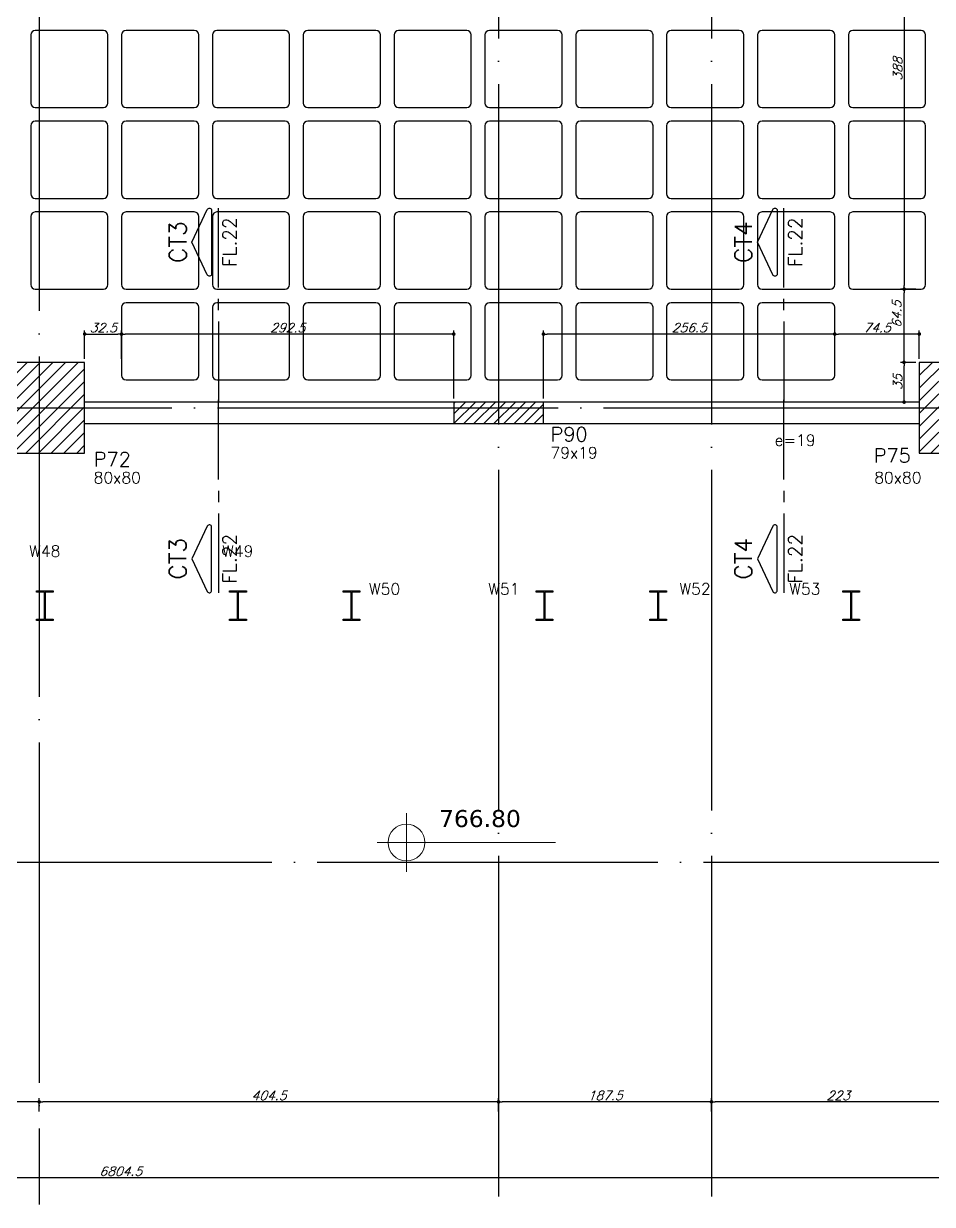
# Model space of a CAD drawing. Extents: x -4172 to 5482, y -2094 to 2406.
# Drawn here: x -223 to 577, y -1187 to -146 of the extents above; entities that cross this region are included whole.
import ezdxf
from ezdxf.enums import TextEntityAlignment as Align

# ---------------------------------------------------------------- set-up
doc = ezdxf.new("R2010")
doc.units = 0
doc.header["$LTSCALE"] = 50
doc.header["$MEASUREMENT"] = 0
doc.linetypes.add('EIXO', pattern=[6.8, 6, -0.4, 0, -0.4])
doc.layers.get('0').update_dxf_attribs({"linetype": 'CONTINUOUS'})
doc.layers.get('DEFPOINTS').update_dxf_attribs({"linetype": 'CONTINUOUS'})
for name, color, linetype in [('251', 5, 'CONTINUOUS'), ('F-CORTE-INDICAÇÃO', 4, 'CONTINUOUS'), ('F-COTAS', 106, 'CONTINUOUS'), ('F-CUBETA', 1, 'CONTINUOUS'), ('F-EIXO', 12, 'EIXO'), ('F-PARC-DIM', 2, 'CONTINUOUS'), ('F-PERFIL - W310x52', 4, 'CONTINUOUS'), ('F-PERFIL- W250x38.5', 4, 'CONTINUOUS'), ('F-PILARES-DIM', 172, 'CONTINUOUS'), ('F-PILARES-HACH', 174, 'CONTINUOUS'), ('F-PILARES-NOME', 170, 'CONTINUOUS'), ('F-PILARES-S', 170, 'CONTINUOUS'), ('F-TEXTO', 6, 'CONTINUOUS'), ('F-VIGAS', 3, 'CONTINUOUS')]:
    doc.layers.add(name, color=color, linetype=linetype)
doc.layers.add('A-ANNO-NOTE', color=253, linetype='CONTINUOUS', lineweight=9)
doc.styles.add('CP-TEXT-INCL', font='romans.shx', dxfattribs={"oblique": 20})
doc.styles.add('MCP', font='romans.shx')
doc.styles.add('ROMANS', font='romans.shx')
doc.styles.get("Standard").update_dxf_attribs({"font": 'ROMANS.SHX'})
doc.styles.add('Verdana_3', font='verdana.ttf', dxfattribs={"height": 20})
doc.dimstyles.new('CP-COTAS-50', dxfattribs={"dimscale": 0.64, "dimtxt": 12.5, "dimasz": 5, "dimexe": 5, "dimexo": 5, "dimgap": 2.5, "dimtad": 1, "dimdec": 1, "dimdsep": 46, "dimtxsty": 'CP-TEXT-INCL', "dimblk1": 'DOT', "dimblk2": 'DOT', "dimsah": 1, "dimcen": 9, "dimclrd": 256, "dimclre": 256, "dimclrt": 256, "dimadec": 0, "dimazin": 0, "dimtfac": 1, "dimtdec": 1, "dimtmove": 2, "dimatfit": 3, "dimldrblk": 'DOT', "dimfxl": 0, "dimtolj": 1, "dimarcsym": 0})
pattern_1 = [(45, (0, 0), (-5.61266, 5.61266), [])]

# ---------------------------------------------------------------- blocks, each defined once
blk = doc.blocks.new('_VAONER063650636500869008690')
at = {"layer": '251', "color": 1}
for p, q in [((30, 34), (-30, 34)), ((-34, 30), (-34, -30)), ((34, -30), (34, 30)), ((-30, -34), (30, -34))]:
    blk.add_line(p, q, dxfattribs=at)
for centre, start, end in [((-30, 30), 90, 180), ((30, 30), 0, 90), ((-30, -30), 180, 270), ((30, -30), 270, 0)]:
    blk.add_arc(centre, 4, start, end, dxfattribs=at)
blk = doc.blocks.new('*U4')
at = {"layer": 'F-EIXO'}
blk.add_line((0, 0), (7197, 0), dxfattribs=at)
at = {"layer": 'F-TEXTO', "style": 'ROMANS'}
blk.add_attdef('EIXO', text='', height=17.5, dxfattribs=at).set_placement((-28.2072, 0), align=Align.MIDDLE_CENTER)
blk = doc.blocks.new('*U5')
at = {"layer": 'F-EIXO'}
blk.add_line((0, 0), (7285, 0), dxfattribs=at)
at = {"layer": 'F-TEXTO', "style": 'ROMANS'}
blk.add_attdef('EIXO', text='', height=17.5, dxfattribs=at).set_placement((-28.2072, 0), align=Align.MIDDLE_CENTER)
blk = doc.blocks.new('*U40')
at = {"layer": 'F-EIXO'}
blk.add_line((0, 0), (0, -3027.9), dxfattribs=at)
at = {"layer": 'F-TEXTO', "style": 'ROMANS'}
blk.add_attdef('EIXO', text='', height=17.5, rotation=360, dxfattribs=at).set_placement((0, 28.2), align=Align.MIDDLE_CENTER)
blk = doc.blocks.new('*U11')
at = {"layer": 'F-EIXO'}
blk.add_line((0, 0), (0, -3127.9), dxfattribs=at)
at = {"layer": 'F-TEXTO', "style": 'ROMANS'}
blk.add_attdef('EIXO', text='', height=17.5, rotation=360, dxfattribs=at).set_placement((0, 28.2), align=Align.MIDDLE_CENTER)
blk = doc.blocks.new('_DOT')
at = {"color": 0, "linetype": 'ByBlock'}
blk.add_line((-0.5, 0), (-1, 0), dxfattribs=at)
at = {"color": 0, "linetype": 'ByBlock', "const_width": 0.5}
blk.add_lwpolyline([(-0.25, 0, 1), (0.25, 0, 1)], format="xyb", close=True, dxfattribs=at)
blk = doc.blocks.new('*D46')
at = {"layer": 'DEFPOINTS', "color": 0, "linetype": 'Continuous', "transparency": 16777216}
for p in [(-3540, -934.5), (3264.5, -934.5), (3264.5, -1162.9)]:
    blk.add_point(p, dxfattribs=at)
at = {"layer": 'F-COTAS', "linetype": 'Continuous', "lineweight": -2, "transparency": 16777216}
for p, q in [((-3540, -937.7), (-3540, -1166.1)), ((3264.5, -937.7), (3264.5, -1166.1)), ((-3536.8, -1162.9), (3261.3, -1162.9))]:
    blk.add_line(p, q, dxfattribs=at)
at = {"layer": 'F-COTAS', "linetype": 'Continuous', "lineweight": -2, "transparency": 16777216, "xscale": 3.2, "yscale": 3.2, "zscale": 3.2, "rotation": 180}
blk.add_blockref('_DOT', (-3540, -1162.9), dxfattribs=at)
at = {"layer": 'F-COTAS', "linetype": 'Continuous', "lineweight": -2, "transparency": 16777216, "xscale": 3.2, "yscale": 3.2, "zscale": 3.2}
blk.add_blockref('_DOT', (3264.5, -1162.9), dxfattribs=at)
at = {"layer": 'F-COTAS', "linetype": 'Continuous', "transparency": 16777216, "insert": (-137.8, -1157.3), "char_height": 8, "attachment_point": 5, "style": 'CP-TEXT-INCL'}
blk.add_mtext('\\A1;6804.5', dxfattribs=at)
blk = doc.blocks.new('*D57')
at = {"layer": 'DEFPOINTS', "color": 0, "linetype": 'Continuous', "transparency": 16777216}
for p in [(382.5, -1096.2), (382.5, -1107.8), (605.5, -1107.8)]:
    blk.add_point(p, dxfattribs=at)
at = {"layer": 'F-COTAS', "linetype": 'Continuous', "lineweight": -2, "transparency": 16777216}
for p, q in [((382.5, -1104.6), (382.5, -1093)), ((602.3, -1096.2), (385.7, -1096.2)), ((605.5, -1104.6), (605.5, -1093))]:
    blk.add_line(p, q, dxfattribs=at)
at = {"layer": 'F-COTAS', "linetype": 'Continuous', "lineweight": -2, "transparency": 16777216, "xscale": 3.2, "yscale": 3.2, "zscale": 3.2, "rotation": 180}
blk.add_blockref('_DOT', (382.5, -1096.2), dxfattribs=at)
at = {"layer": 'F-COTAS', "linetype": 'Continuous', "lineweight": -2, "transparency": 16777216, "xscale": 3.2, "yscale": 3.2, "zscale": 3.2}
blk.add_blockref('_DOT', (605.5, -1096.2), dxfattribs=at)
at = {"layer": 'F-COTAS', "linetype": 'Continuous', "transparency": 16777216, "insert": (494, -1090.6), "char_height": 8, "attachment_point": 5, "style": 'CP-TEXT-INCL'}
blk.add_mtext('\\A1;223', dxfattribs=at)
blk = doc.blocks.new('*D58')
at = {"layer": 'DEFPOINTS', "color": 0, "linetype": 'Continuous', "transparency": 16777216}
for p in [(195, -1096.2), (195, -1107.8), (382.5, -1107.8)]:
    blk.add_point(p, dxfattribs=at)
at = {"layer": 'F-COTAS', "linetype": 'Continuous', "lineweight": -2, "transparency": 16777216}
for p, q in [((195, -1104.6), (195, -1093)), ((379.3, -1096.2), (198.2, -1096.2)), ((382.5, -1104.6), (382.5, -1093))]:
    blk.add_line(p, q, dxfattribs=at)
at = {"layer": 'F-COTAS', "linetype": 'Continuous', "lineweight": -2, "transparency": 16777216, "xscale": 3.2, "yscale": 3.2, "zscale": 3.2, "rotation": 180}
blk.add_blockref('_DOT', (195, -1096.2), dxfattribs=at)
at = {"layer": 'F-COTAS', "linetype": 'Continuous', "lineweight": -2, "transparency": 16777216, "xscale": 3.2, "yscale": 3.2, "zscale": 3.2}
blk.add_blockref('_DOT', (382.5, -1096.2), dxfattribs=at)
at = {"layer": 'F-COTAS', "linetype": 'Continuous', "transparency": 16777216, "insert": (288.7, -1090.6), "char_height": 8, "attachment_point": 5, "style": 'CP-TEXT-INCL'}
blk.add_mtext('\\A1;187.5', dxfattribs=at)
blk = doc.blocks.new('*D59')
at = {"layer": 'DEFPOINTS', "color": 0, "linetype": 'Continuous', "transparency": 16777216}
for p in [(-209.5, -1096.2), (-209.5, -1107.8), (195, -1107.8)]:
    blk.add_point(p, dxfattribs=at)
at = {"layer": 'F-COTAS', "linetype": 'Continuous', "lineweight": -2, "transparency": 16777216}
for p, q in [((-209.5, -1104.6), (-209.5, -1093)), ((191.8, -1096.2), (-206.3, -1096.2)), ((195, -1104.6), (195, -1093))]:
    blk.add_line(p, q, dxfattribs=at)
at = {"layer": 'F-COTAS', "linetype": 'Continuous', "lineweight": -2, "transparency": 16777216, "xscale": 3.2, "yscale": 3.2, "zscale": 3.2, "rotation": 180}
blk.add_blockref('_DOT', (-209.5, -1096.2), dxfattribs=at)
at = {"layer": 'F-COTAS', "linetype": 'Continuous', "lineweight": -2, "transparency": 16777216, "xscale": 3.2, "yscale": 3.2, "zscale": 3.2}
blk.add_blockref('_DOT', (195, -1096.2), dxfattribs=at)
at = {"layer": 'F-COTAS', "linetype": 'Continuous', "transparency": 16777216, "insert": (-7.3, -1090.6), "char_height": 8, "attachment_point": 5, "style": 'CP-TEXT-INCL'}
blk.add_mtext('\\A1;404.5', dxfattribs=at)
blk = doc.blocks.new('*D60')
at = {"layer": 'DEFPOINTS', "color": 0, "linetype": 'Continuous', "transparency": 16777216}
for p in [(-318.5, -1096.2), (-318.5, -1107.8), (-209.5, -1107.8)]:
    blk.add_point(p, dxfattribs=at)
at = {"layer": 'F-COTAS', "linetype": 'Continuous', "lineweight": -2, "transparency": 16777216}
for p, q in [((-318.5, -1104.6), (-318.5, -1093)), ((-212.7, -1096.2), (-315.3, -1096.2)), ((-209.5, -1104.6), (-209.5, -1093))]:
    blk.add_line(p, q, dxfattribs=at)
at = {"layer": 'F-COTAS', "linetype": 'Continuous', "lineweight": -2, "transparency": 16777216, "xscale": 3.2, "yscale": 3.2, "zscale": 3.2, "rotation": 180}
blk.add_blockref('_DOT', (-318.5, -1096.2), dxfattribs=at)
at = {"layer": 'F-COTAS', "linetype": 'Continuous', "lineweight": -2, "transparency": 16777216, "xscale": 3.2, "yscale": 3.2, "zscale": 3.2}
blk.add_blockref('_DOT', (-209.5, -1096.2), dxfattribs=at)
at = {"layer": 'F-COTAS', "linetype": 'Continuous', "transparency": 16777216, "insert": (-264, -1090.6), "char_height": 8, "attachment_point": 5, "style": 'CP-TEXT-INCL'}
blk.add_mtext('\\A1;109', dxfattribs=at)
blk = doc.blocks.new('*D308')
at = {"layer": 'DEFPOINTS', "color": 0, "linetype": 'Continuous', "transparency": 16777216}
for p in [(491, -419.6), (491, -444.5), (565.5, -444.5)]:
    blk.add_point(p, dxfattribs=at)
at = {"layer": 'F-COTAS', "linetype": 'Continuous', "lineweight": -2, "transparency": 16777216}
for p, q in [((491, -441.3), (491, -416.4)), ((562.3, -419.6), (494.2, -419.6)), ((565.5, -441.3), (565.5, -416.4))]:
    blk.add_line(p, q, dxfattribs=at)
at = {"layer": 'F-COTAS', "linetype": 'Continuous', "lineweight": -2, "transparency": 16777216, "xscale": 3.2, "yscale": 3.2, "zscale": 3.2, "rotation": 180}
blk.add_blockref('_DOT', (491, -419.6), dxfattribs=at)
at = {"layer": 'F-COTAS', "linetype": 'Continuous', "lineweight": -2, "transparency": 16777216, "xscale": 3.2, "yscale": 3.2, "zscale": 3.2}
blk.add_blockref('_DOT', (565.5, -419.6), dxfattribs=at)
at = {"layer": 'F-COTAS', "linetype": 'Continuous', "transparency": 16777216, "insert": (528.2, -414), "char_height": 8, "attachment_point": 5, "style": 'CP-TEXT-INCL'}
blk.add_mtext('\\A1;74.5', dxfattribs=at)
blk = doc.blocks.new('*D309')
at = {"layer": 'DEFPOINTS', "color": 0, "linetype": 'Continuous', "transparency": 16777216}
for p in [(234.5, -419.6), (491, -441.8), (234.5, -479.5)]:
    blk.add_point(p, dxfattribs=at)
at = {"layer": 'F-COTAS', "linetype": 'Continuous', "lineweight": -2, "transparency": 16777216}
for p, q in [((234.5, -476.3), (234.5, -416.4)), ((487.8, -419.6), (237.7, -419.6)), ((491, -438.6), (491, -416.4))]:
    blk.add_line(p, q, dxfattribs=at)
at = {"layer": 'F-COTAS', "linetype": 'Continuous', "lineweight": -2, "transparency": 16777216, "xscale": 3.2, "yscale": 3.2, "zscale": 3.2, "rotation": 180}
blk.add_blockref('_DOT', (234.5, -419.6), dxfattribs=at)
at = {"layer": 'F-COTAS', "linetype": 'Continuous', "lineweight": -2, "transparency": 16777216, "xscale": 3.2, "yscale": 3.2, "zscale": 3.2}
blk.add_blockref('_DOT', (491, -419.6), dxfattribs=at)
at = {"layer": 'F-COTAS', "linetype": 'Continuous', "transparency": 16777216, "insert": (362.8, -414), "char_height": 8, "attachment_point": 5, "style": 'CP-TEXT-INCL'}
blk.add_mtext('\\A1;256.5', dxfattribs=at)
blk = doc.blocks.new('*D310')
at = {"layer": 'DEFPOINTS', "color": 0, "linetype": 'Continuous', "transparency": 16777216}
for p in [(-137, -419.6), (-137, -439.1), (155.5, -479.5)]:
    blk.add_point(p, dxfattribs=at)
at = {"layer": 'F-COTAS', "linetype": 'Continuous', "lineweight": -2, "transparency": 16777216}
for p, q in [((-137, -435.9), (-137, -416.4)), ((152.3, -419.6), (-133.8, -419.6)), ((155.5, -476.3), (155.5, -416.4))]:
    blk.add_line(p, q, dxfattribs=at)
at = {"layer": 'F-COTAS', "linetype": 'Continuous', "lineweight": -2, "transparency": 16777216, "xscale": 3.2, "yscale": 3.2, "zscale": 3.2, "rotation": 180}
blk.add_blockref('_DOT', (-137, -419.6), dxfattribs=at)
at = {"layer": 'F-COTAS', "linetype": 'Continuous', "lineweight": -2, "transparency": 16777216, "xscale": 3.2, "yscale": 3.2, "zscale": 3.2}
blk.add_blockref('_DOT', (155.5, -419.6), dxfattribs=at)
at = {"layer": 'F-COTAS', "linetype": 'Continuous', "transparency": 16777216, "insert": (9.2, -414), "char_height": 8, "attachment_point": 5, "style": 'CP-TEXT-INCL'}
blk.add_mtext('\\A1;292.5', dxfattribs=at)
blk = doc.blocks.new('*D311')
at = {"layer": 'DEFPOINTS', "color": 0, "linetype": 'Continuous', "transparency": 16777216}
for p in [(-137, -419.6), (-169.5, -444.5), (-137, -444.5)]:
    blk.add_point(p, dxfattribs=at)
at = {"layer": 'F-COTAS', "linetype": 'Continuous', "lineweight": -2, "transparency": 16777216}
for p, q in [((-169.5, -441.3), (-169.5, -416.4)), ((-166.3, -419.6), (-140.2, -419.6)), ((-137, -441.3), (-137, -416.4))]:
    blk.add_line(p, q, dxfattribs=at)
at = {"layer": 'F-COTAS', "linetype": 'Continuous', "lineweight": -2, "transparency": 16777216, "xscale": 3.2, "yscale": 3.2, "zscale": 3.2, "rotation": 180}
blk.add_blockref('_DOT', (-169.5, -419.6), dxfattribs=at)
at = {"layer": 'F-COTAS', "linetype": 'Continuous', "lineweight": -2, "transparency": 16777216, "xscale": 3.2, "yscale": 3.2, "zscale": 3.2}
blk.add_blockref('_DOT', (-137, -419.6), dxfattribs=at)
at = {"layer": 'F-COTAS', "linetype": 'Continuous', "transparency": 16777216, "insert": (-153.2, -414), "char_height": 8, "attachment_point": 5, "style": 'CP-TEXT-INCL'}
blk.add_mtext('\\A1;32.5', dxfattribs=at)
blk = doc.blocks.new('*D356')
at = {"layer": 'DEFPOINTS', "color": 0, "linetype": 'Continuous', "transparency": 16777216}
for p in [(541.6, 8), (541.6, -380), (552.1, -380)]:
    blk.add_point(p, dxfattribs=at)
at = {"layer": 'F-COTAS', "linetype": 'Continuous', "lineweight": -2, "transparency": 16777216}
for p, q in [((544.8, 8), (555.3, 8)), ((552.1, 4.8), (552.1, -376.8)), ((544.8, -380), (555.3, -380))]:
    blk.add_line(p, q, dxfattribs=at)
at = {"layer": 'F-COTAS', "linetype": 'Continuous', "lineweight": -2, "transparency": 16777216, "xscale": 3.2, "yscale": 3.2, "zscale": 3.2}
for p, rotation in [((552.1, 8), 90), ((552.1, -380), 270)]:
    blk.add_blockref('_DOT', p, dxfattribs=dict(at, rotation=rotation))
at = {"layer": 'F-COTAS', "linetype": 'Continuous', "transparency": 16777216, "insert": (546.5, -186), "char_height": 8, "attachment_point": 5, "rotation": 90, "style": 'CP-TEXT-INCL'}
blk.add_mtext('\\A1;388', dxfattribs=at)
blk = doc.blocks.new('*D357')
at = {"layer": 'DEFPOINTS', "color": 0, "linetype": 'Continuous', "transparency": 16777216}
for p in [(552.1, -380), (565.5, -380), (565.5, -444.5)]:
    blk.add_point(p, dxfattribs=at)
at = {"layer": 'F-COTAS', "linetype": 'Continuous', "lineweight": -2, "transparency": 16777216}
for p, q in [((562.3, -380), (548.9, -380)), ((552.1, -441.3), (552.1, -383.2)), ((562.3, -444.5), (548.9, -444.5))]:
    blk.add_line(p, q, dxfattribs=at)
at = {"layer": 'F-COTAS', "linetype": 'Continuous', "lineweight": -2, "transparency": 16777216, "xscale": 3.2, "yscale": 3.2, "zscale": 3.2}
for p, rotation in [((552.1, -380), 90), ((552.1, -444.5), 270)]:
    blk.add_blockref('_DOT', p, dxfattribs=dict(at, rotation=rotation))
at = {"layer": 'F-COTAS', "linetype": 'Continuous', "transparency": 16777216, "insert": (545.6, -402.2), "char_height": 8, "attachment_point": 5, "rotation": 90, "style": 'CP-TEXT-INCL'}
blk.add_mtext('\\A1;64.5', dxfattribs=at)
blk = doc.blocks.new('*D470')
at = {"layer": 'DEFPOINTS', "color": 0, "linetype": 'Continuous', "transparency": 16777216}
for p in [(552.1, -444.5), (565.5, -444.5), (560.6, -479.5)]:
    blk.add_point(p, dxfattribs=at)
at = {"layer": 'F-COTAS', "linetype": 'Continuous', "lineweight": -2, "transparency": 16777216}
for p, q in [((562.3, -444.5), (548.9, -444.5)), ((552.1, -476.3), (552.1, -447.7)), ((557.4, -479.5), (548.9, -479.5))]:
    blk.add_line(p, q, dxfattribs=at)
at = {"layer": 'F-COTAS', "linetype": 'Continuous', "lineweight": -2, "transparency": 16777216, "xscale": 3.2, "yscale": 3.2, "zscale": 3.2}
for p, rotation in [((552.1, -444.5), 90), ((552.1, -479.5), 270)]:
    blk.add_blockref('_DOT', p, dxfattribs=dict(at, rotation=rotation))
at = {"layer": 'F-COTAS', "linetype": 'Continuous', "transparency": 16777216, "insert": (546.5, -462), "char_height": 8, "attachment_point": 5, "rotation": 90, "style": 'CP-TEXT-INCL'}
blk.add_mtext('\\A1;35', dxfattribs=at)
blk = doc.blocks.new('*U22')
at = {"layer": 'F-CORTE-INDICAÇÃO'}
for p, q in [((-100, 0), (-170, 0)), ((-80, 0), (-90, 0)), ((-70, 0), (0, 0))]:
    blk.add_line(p, q, dxfattribs=at)
blk.add_lwpolyline([(-112, 6, 0.802585), (-111.2, 9.8), (-140, 23.3), (-168.8, 9.8, 0.802585), (-168, 6)], format="xyb", close=True, dxfattribs=at)
at = {"layer": 'F-CORTE-INDICAÇÃO', "style": 'ROMANS'}
blk.add_attdef('CORTE', text='', height=15, dxfattribs=at).set_placement((-140, 35.8), align=Align.MIDDLE_CENTER)
at = {"layer": 'F-CORTE-INDICAÇÃO', "color": 2, "style": 'ROMANS'}
blk.add_attdef('FOLHA', text='', height=12, dxfattribs=at).set_placement((-140, -10), align=Align.MIDDLE_CENTER)
blk = doc.blocks.new('LGN-COTA - LGN-COTA-475391-Térreo')
at = {"layer": 'A-ANNO-NOTE'}
for p, q in [((-0.009, -0.238), (-0.009, 0.28)), ((-0.268, 0.021), (1.302, 0.021))]:
    blk.add_line(p, q, dxfattribs=at)
for centre, start, end in [((-0.009, 0.022), 90, 180), ((-0.009, 0.021), 360, 90), ((-0.009, 0.021), 180, 270), ((-0.009, 0.021), 270, 0)]:
    blk.add_arc(centre, 0.162, start, end, dxfattribs=at)
blk = doc.blocks.new('zw$7512')
at = {"layer": 'A-ANNO-NOTE', "xscale": 100, "yscale": 100, "zscale": 100}
blk.add_blockref('LGN-COTA - LGN-COTA-475391-Térreo', (314.3, -1083.8), dxfattribs=at)
at = {"layer": 'A-ANNO-NOTE', "style": 'Verdana_3'}
blk.add_text('766.80', height=15, dxfattribs=at).set_placement((342.1, -1068))
blk = doc.blocks.new('A$C44D756D9')
at = {"layer": 'F-PERFIL- W250x38.5', "linetype": 'Continuous'}
for p, q in [((3113.2, -2136.5), (3113.2, -2135.4)), ((3113.2, -2135.4), (3127.9, -2135.4)), ((3120.2, -2136.5), (3113.2, -2136.5)), ((3120.2, -2160.4), (3120.2, -2136.5)), ((3127.9, -2136.5), (3120.8, -2136.5)), ((3120.8, -2136.5), (3120.8, -2160.4)), ((3127.9, -2135.4), (3127.9, -2136.5)), ((3283.2, -2136.5), (3283.2, -2135.4)), ((3283.2, -2135.4), (3297.9, -2135.4)), ((3290.2, -2136.5), (3283.2, -2136.5)), ((3290.2, -2160.4), (3290.2, -2136.5)), ((3297.9, -2136.5), (3290.8, -2136.5)), ((3290.8, -2136.5), (3290.8, -2160.4)), ((3297.9, -2135.4), (3297.9, -2136.5)), ((3383.2, -2136.5), (3383.2, -2135.4)), ((3383.2, -2135.4), (3397.9, -2135.4)), ((3390.2, -2136.5), (3383.2, -2136.5)), ((3390.2, -2160.4), (3390.2, -2136.5)), ((3397.9, -2136.5), (3390.8, -2136.5)), ((3390.8, -2136.5), (3390.8, -2160.4)), ((3397.9, -2135.4), (3397.9, -2136.5)), ((3553.2, -2136.5), (3553.2, -2135.4)), ((3553.2, -2135.4), (3567.9, -2135.4)), ((3560.2, -2136.5), (3553.2, -2136.5)), ((3560.2, -2160.4), (3560.2, -2136.5)), ((3567.9, -2136.5), (3560.8, -2136.5)), ((3560.8, -2136.5), (3560.8, -2160.4)), ((3567.9, -2135.4), (3567.9, -2136.5)), ((3653.2, -2136.5), (3653.2, -2135.4)), ((3653.2, -2135.4), (3667.9, -2135.4)), ((3660.2, -2136.5), (3653.2, -2136.5)), ((3660.2, -2160.4), (3660.2, -2136.5)), ((3667.9, -2136.5), (3660.8, -2136.5)), ((3660.8, -2136.5), (3660.8, -2160.4)), ((3667.9, -2135.4), (3667.9, -2136.5)), ((3823.2, -2136.5), (3823.2, -2135.4)), ((3823.2, -2135.4), (3837.9, -2135.4)), ((3830.2, -2136.5), (3823.2, -2136.5)), ((3830.2, -2160.4), (3830.2, -2136.5)), ((3837.9, -2136.5), (3830.8, -2136.5)), ((3830.8, -2136.5), (3830.8, -2160.4)), ((3837.9, -2135.4), (3837.9, -2136.5)), ((3113.2, -2161.6), (3113.2, -2160.4)), ((3113.2, -2160.4), (3120.2, -2160.4)), ((3127.9, -2161.6), (3113.2, -2161.6)), ((3120.8, -2160.4), (3127.9, -2160.4)), ((3127.9, -2160.4), (3127.9, -2161.6)), ((3283.2, -2161.6), (3283.2, -2160.4)), ((3283.2, -2160.4), (3290.2, -2160.4)), ((3297.9, -2161.6), (3283.2, -2161.6)), ((3290.8, -2160.4), (3297.9, -2160.4)), ((3297.9, -2160.4), (3297.9, -2161.6)), ((3383.2, -2161.6), (3383.2, -2160.4)), ((3383.2, -2160.4), (3390.2, -2160.4)), ((3397.9, -2161.6), (3383.2, -2161.6)), ((3390.8, -2160.4), (3397.9, -2160.4)), ((3397.9, -2160.4), (3397.9, -2161.6)), ((3553.2, -2161.6), (3553.2, -2160.4)), ((3553.2, -2160.4), (3560.2, -2160.4)), ((3567.9, -2161.6), (3553.2, -2161.6)), ((3560.8, -2160.4), (3567.9, -2160.4)), ((3567.9, -2160.4), (3567.9, -2161.6)), ((3653.2, -2161.6), (3653.2, -2160.4)), ((3653.2, -2160.4), (3660.2, -2160.4)), ((3667.9, -2161.6), (3653.2, -2161.6)), ((3660.8, -2160.4), (3667.9, -2160.4)), ((3667.9, -2160.4), (3667.9, -2161.6)), ((3823.2, -2161.6), (3823.2, -2160.4)), ((3823.2, -2160.4), (3830.2, -2160.4)), ((3837.9, -2161.6), (3823.2, -2161.6)), ((3830.8, -2160.4), (3837.9, -2160.4)), ((3837.9, -2160.4), (3837.9, -2161.6))]:
    blk.add_line(p, q, dxfattribs=at)
for points in [[(3127.9, -2161.6), (3113.2, -2161.6), (3113.2, -2160.4), (3120.2, -2160.4), (3120.2, -2136.5), (3113.2, -2136.5), (3113.2, -2135.4), (3127.9, -2135.4), (3127.9, -2136.5), (3120.8, -2136.5), (3120.8, -2160.4), (3127.9, -2160.4)], [(3297.9, -2161.6), (3283.2, -2161.6), (3283.2, -2160.4), (3290.2, -2160.4), (3290.2, -2136.5), (3283.2, -2136.5), (3283.2, -2135.4), (3297.9, -2135.4), (3297.9, -2136.5), (3290.8, -2136.5), (3290.8, -2160.4), (3297.9, -2160.4)], [(3397.9, -2161.6), (3383.2, -2161.6), (3383.2, -2160.4), (3390.2, -2160.4), (3390.2, -2136.5), (3383.2, -2136.5), (3383.2, -2135.4), (3397.9, -2135.4), (3397.9, -2136.5), (3390.8, -2136.5), (3390.8, -2160.4), (3397.9, -2160.4)], [(3567.9, -2161.6), (3553.2, -2161.6), (3553.2, -2160.4), (3560.2, -2160.4), (3560.2, -2136.5), (3553.2, -2136.5), (3553.2, -2135.4), (3567.9, -2135.4), (3567.9, -2136.5), (3560.8, -2136.5), (3560.8, -2160.4), (3567.9, -2160.4)], [(3667.9, -2161.6), (3653.2, -2161.6), (3653.2, -2160.4), (3660.2, -2160.4), (3660.2, -2136.5), (3653.2, -2136.5), (3653.2, -2135.4), (3667.9, -2135.4), (3667.9, -2136.5), (3660.8, -2136.5), (3660.8, -2160.4), (3667.9, -2160.4)], [(3837.9, -2161.6), (3823.2, -2161.6), (3823.2, -2160.4), (3830.2, -2160.4), (3830.2, -2136.5), (3823.2, -2136.5), (3823.2, -2135.4), (3837.9, -2135.4), (3837.9, -2136.5), (3830.8, -2136.5), (3830.8, -2160.4), (3837.9, -2160.4)]]:
    blk.add_lwpolyline(points, close=True, dxfattribs=at)
at = {"layer": 'F-PILARES-NOME'}
for s, p in [('W48', (3106.7, -2105.4)), ('W49', (3276.7, -2105.4)), ('W50', (3405.9, -2138.7)), ('W51', (3511, -2138.7)), ('W52', (3679.3, -2138.7)), ('W53', (3776, -2138.7))]:
    blk.add_text(s, height=10, dxfattribs=at).set_placement(p)

msp = doc.modelspace()

# ---------------------------------------------------------------- hatches: boundary and pattern name
at = {"layer": 'F-PILARES-HACH', "linetype": 'Continuous'}
h = msp.add_hatch(dxfattribs=at)
h.set_pattern_fill('ANSI31', color=256, scale=2.5)
h.set_pattern_definition(pattern_1)
h.paths.add_polyline_path([(-249.5, -444.5), (-249.5, -524.5), (-169.5, -524.5), (-169.5, -444.5)])
h = msp.add_hatch(dxfattribs=at)
h.set_pattern_fill('ANSI31', color=256, scale=2.5)
h.set_pattern_definition(pattern_1)
h.paths.add_polyline_path([(565.5, -444.5), (565.5, -524.5), (645.5, -524.5), (645.5, -444.5)])
h = msp.add_hatch(dxfattribs=at)
h.set_pattern_fill('ANSI31', color=256, scale=50, style=0)
h.paths.add_polyline_path([(155.5, -498.5), (234.5, -498.5), (234.5, -479.5), (155.5, -479.5)], flags=16)

# ---------------------------------------------------------------- linework, layer by layer
at = {"layer": 'F-PILARES-S', "linetype": 'Continuous'}
for points in [[(-249.5, -444.5), (-249.5, -524.5), (-169.5, -524.5), (-169.5, -444.5), (-249.5, -444.5)], [(565.5, -444.5), (565.5, -524.5), (645.5, -524.5), (645.5, -444.5), (565.5, -444.5)], [(155.5, -498.5), (234.5, -498.5), (234.5, -479.5), (155.5, -479.5), (155.5, -498.5)]]:
    msp.add_lwpolyline(points, dxfattribs=at)
at = {"layer": 'F-VIGAS'}
for points in [[(155.5, -479.5), (-169.5, -479.5)], [(565.5, -479.5), (234.5, -479.5)], [(-169.5, -498.5), (155.5, -498.5)], [(234.5, -498.5), (565.5, -498.5)]]:
    msp.add_lwpolyline(points, dxfattribs=at)

# ---------------------------------------------------------------- block references
at = {"layer": 'A-ANNO-NOTE', "linetype": 'Continuous'}
msp.add_blockref('zw$7512', (-199.5, 214), dxfattribs=at)
at = {"layer": 'F-CORTE-INDICAÇÃO', "linetype": 'Continuous'}
ref = msp.add_blockref('*U22', (-51.682, -478.597), dxfattribs=dict(at, xscale=-1, rotation=90))
ref.add_attrib('FOLHA', 'FL.22', dxfattribs={"color": 2, "height": 12, "rotation": 90, "style": 'ROMANS'}).set_placement((-41.682, -338.597), align=Align.MIDDLE_CENTER)
ref.add_attrib('CORTE', 'CT3', dxfattribs={"height": 15, "rotation": 90, "style": 'ROMANS'}).set_placement((-87.446, -338.597), align=Align.MIDDLE_CENTER)
ref = msp.add_blockref('*U22', (446.318, -478.597), dxfattribs=dict(at, xscale=-1, rotation=90))
ref.add_attrib('FOLHA', 'FL.22', dxfattribs={"color": 2, "height": 12, "rotation": 90, "style": 'ROMANS'}).set_placement((456.318, -338.597), align=Align.MIDDLE_CENTER)
ref.add_attrib('CORTE', 'CT4', dxfattribs={"height": 15, "rotation": 90, "style": 'ROMANS'}).set_placement((410.554, -338.597), align=Align.MIDDLE_CENTER)
at = {"layer": 'F-CORTE-INDICAÇÃO', "linetype": 'Continuous', "rotation": 90}
for p, values in [((-51.682, -477.597), {'FOLHA': 'FL.22', 'CORTE': 'CT3'}), ((446.318, -477.597), {'FOLHA': 'FL.22', 'CORTE': 'CT4'})]:
    msp.add_blockref('*U22', p, dxfattribs=at).add_auto_attribs(values)
at = {"layer": 'F-CUBETA'}
for p in [(-183, -186), (-103, -186), (-23, -186), (57, -186), (137, -186), (217, -186), (297, -186), (377, -186), (457, -186), (537, -186), (-183, -266), (-103, -266), (-23, -266), (57, -266), (137, -266), (217, -266), (297, -266), (377, -266), (457, -266), (537, -266), (-183, -346), (-103, -346), (-23, -346), (57, -346), (137, -346), (217, -346), (297, -346), (377, -346), (457, -346), (537, -346), (-103, -426), (-23, -426), (57, -426), (137, -426), (217, -426), (297, -426), (377, -426), (457, -426)]:
    msp.add_blockref('_VAONER063650636500869008690', p, dxfattribs=at)
at = {"layer": 'F-EIXO', "linetype": 'Continuous'}
for name, p in [('*U11', (-209.5, 1941.357)), ('*U40', (195, 1841.357)), ('*U40', (382.5, 1841.357)), ('*U5', (-3793.715, -484.5)), ('*U4', (-3705.761, -885))]:
    msp.add_blockref(name, p, dxfattribs=at)
at = {"layer": 'F-PERFIL - W310x52'}
msp.add_blockref('A$C44D756D9', (-3325, 1489.5), dxfattribs=at)

# ---------------------------------------------------------------- texts
at = {"layer": 'F-PARC-DIM', "style": 'MCP'}
msp.add_text('e=19', height=10, dxfattribs=at).set_placement((438.115, -518.11))
at = {"layer": 'F-PILARES-DIM', "linetype": 'Continuous', "style": 'MCP'}
for s, p in [('79x19', (240.75, -529.125)), ('80x80', (-161.541, -551.156)), ('80x80', (525.873, -551.156))]:
    msp.add_text(s, height=10, dxfattribs=at).set_placement(p)
at = {"layer": 'F-PILARES-NOME', "linetype": 'Continuous', "style": 'MCP'}
for s, p in [('P90', (240.75, -514.125)), ('P72', (-161.541, -536.156)), ('P75', (525.311, -532.822))]:
    msp.add_text(s, height=12.5, dxfattribs=at).set_placement(p)

# ---------------------------------------------------------------- dimensions: what is measured, and where the dimension line sits
at = {"layer": 'F-COTAS', "linetype": 'Continuous'}
for base, p1, p2, picture, middle in [((552.054, -380), (541.568, 8), (541.568, -380), '*D356', (546.454, -186)), ((552.054, -444.5), (560.572, -479.5), (565.5, -444.5), '*D470', (546.454, -462))]:
    dim = msp.add_linear_dim(base=base, p1=p1, p2=p2, angle=90, dimstyle='CP-COTAS-50', override={"dimfxl": 7.5}, dxfattribs=at)
    dim.commit()
    dim.dimension.update_dxf_attribs({"geometry": picture, "text_midpoint": middle})
dim = msp.add_linear_dim(base=(552.054, -380), p1=(565.5, -444.5), p2=(565.5, -380), angle=90, dimstyle='CP-COTAS-50', override={"dimfxl": 7.5}, dxfattribs=at)
dim.commit()
dim.dimension.update_dxf_attribs({"geometry": '*D357', "text_midpoint": (545.636, -402.185), "dimtype": 160})
for base, p1, p2, picture, middle in [((-137, -419.64), (-169.5, -444.5), (-137, -444.5), '*D311', (-153.25, -414.04)), ((-137, -419.64), (155.5, -479.5), (-137, -439.113), '*D310', (9.25, -414.04)), ((234.5, -419.64), (491, -441.809), (234.5, -479.5), '*D309', (362.75, -414.04)), ((491, -419.64), (565.5, -444.5), (491, -444.5), '*D308', (528.25, -414.04))]:
    dim = msp.add_linear_dim(base=base, p1=p1, p2=p2, dimstyle='CP-COTAS-50', override={"dimfxl": 7.5}, dxfattribs=at)
    dim.commit()
    dim.dimension.update_dxf_attribs({"geometry": picture, "text_midpoint": middle})
for base, p1, p2, picture, middle in [((3264.5, -1162.867), (-3540, -934.5), (3264.5, -934.5), '*D46', (-137.75, -1157.267)), ((-318.5, -1096.152), (-209.5, -1107.806), (-318.5, -1107.806), '*D60', (-264, -1090.552)), ((-209.5, -1096.152), (195, -1107.806), (-209.5, -1107.806), '*D59', (-7.25, -1090.552)), ((195, -1096.152), (382.5, -1107.806), (195, -1107.806), '*D58', (288.75, -1090.552)), ((382.5, -1096.152), (605.5, -1107.806), (382.5, -1107.806), '*D57', (494, -1090.552))]:
    dim = msp.add_linear_dim(base=base, p1=p1, p2=p2, dimstyle='CP-COTAS-50', dxfattribs=at)
    dim.commit()
    dim.dimension.update_dxf_attribs({"geometry": picture, "text_midpoint": middle})

doc.saveas('drawing.dxf')
